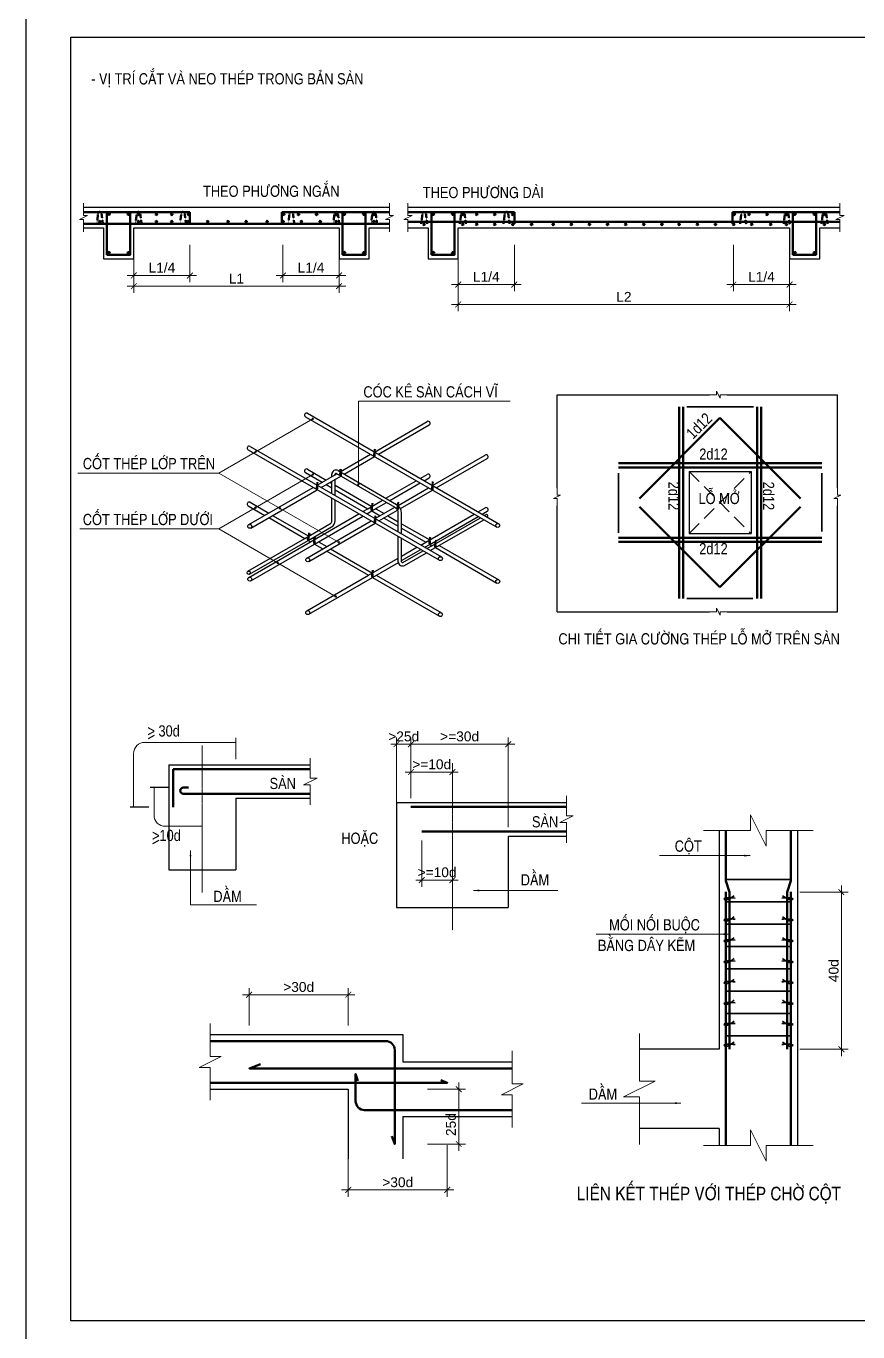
# Model space of a CAD drawing. Header units: millimetres. Extents: x 0 to 84000, y -29700 to 363007.
# Drawn here: x 0 to 18603, y 297250 to 326450 of the extents above; entities that cross this region are included whole.
import ezdxf
from ezdxf.enums import TextEntityAlignment as Align

# ---------------------------------------------------------------- set-up
doc = ezdxf.new("R2010")
doc.units = ezdxf.units.MM
for name, pattern in [('AUSGEZOGEN', [0]), ('CENTER', [50.8, 31.75, -6.35, 6.35, -6.35]), ('CENTERX2', [4, 2.5, -0.5, 0.5, -0.5]), ('DASHED', [19.05, 12.7, -6.35]), ('HIDDEN', [0.375, 0.25, -0.125])]:
    doc.linetypes.add(name, pattern=pattern)
for name, color, linetype, lineweight in [('S-Blur line', 252, 'Continuous', 9), ('S-Border', 7, 'Continuous', 25), ('S-Dashed', 2, 'DASHED', 9), ('S-Dims', 9, 'Continuous', 13), ('S-Grid line', 8, 'CENTER', 9), ('S-Note', 9, 'Continuous', 13), ('S-Rebar', 1, 'Continuous', 35), ('S-Steel', 6, 'Continuous', 50), ('S-Text', 3, 'Continuous', 25)]:
    doc.layers.add(name, color=color, linetype=linetype, lineweight=lineweight)
doc.styles.add('250', font='VHELVCN.TTF', dxfattribs={"height": 250})
doc.styles.add('R-Arial', font='arial.ttf')
doc.styles.add('VNI-HELVE-CONDENSEN', font='VHELVCN.TTF')
doc.dimstyles.new('SC-DIM', dxfattribs={"dimscale": 0, "dimtxt": 2.2, "dimasz": 1.3, "dimexe": 1.5, "dimexo": 2, "dimgap": 0.6, "dimtad": 1, "dimdec": 0, "dimzin": 0, "dimdsep": 46, "dimtxsty": 'R-Arial', "dimblk": 'ARCHTICK', "dimcen": 0.5, "dimdle": 1.5, "dimclrd": 256, "dimclre": 256, "dimclrt": 3, "dimadec": 0, "dimazin": 0, "dimtfac": 1, "dimtdec": 0, "dimtix": 1, "dimtmove": 0, "dimatfit": 3, "dimfxl": 1, "dimtolj": 1, "dimtzin": 0, "dimlwd": -1, "dimlwe": -1, "dimarcsym": 0})

# ---------------------------------------------------------------- blocks, each defined once
blk = doc.blocks.new('_ArchTick')
at = {"color": 0, "linetype": 'ByBlock', "const_width": 0.15}
blk.add_lwpolyline([(-0.5, -0.5), (0.5, 0.5)], dxfattribs=at)
blk = doc.blocks.new('*D555')
at = {"layer": 'Defpoints', "color": 0, "ltscale": 300, "transparency": 16777216}
for p in [(8607, 310392), (8607, 308988), (8284, 308853)]:
    blk.add_point(p, dxfattribs=at)
at = {"layer": 'S-Dims', "ltscale": 300, "transparency": 16777216}
for p, q in [((8284, 309053), (8284, 310542)), ((8607, 309188), (8607, 310542)), ((8284, 310392), (8154, 310392)), ((8284, 310392), (8607, 310392)), ((8607, 310392), (8737, 310392))]:
    blk.add_line(p, q, dxfattribs=at)
at = {"layer": 'S-Dims', "ltscale": 300, "transparency": 16777216, "xscale": 130.0000008572267, "yscale": 130.0000008572267, "zscale": 130.0000008572267}
blk.add_blockref('_ArchTick', (8284, 310392), dxfattribs=at)
at = {"layer": 'S-Dims', "ltscale": 300, "transparency": 16777216, "xscale": 130.0000008572267, "yscale": 130.0000008572267, "zscale": 130.0000008572267, "rotation": 180}
blk.add_blockref('_ArchTick', (8607, 310392), dxfattribs=at)
at = {"layer": 'S-Dims', "color": 3, "ltscale": 300, "transparency": 16777216, "insert": (8446, 310565), "char_height": 220, "attachment_point": 5, "style": 'R-Arial'}
blk.add_mtext('\\A1;>25d', dxfattribs=at)
blk = doc.blocks.new('*D556')
at = {"layer": 'Defpoints', "color": 0, "ltscale": 300, "transparency": 16777216}
for p in [(10784, 310392), (8607, 308988), (10784, 308338)]:
    blk.add_point(p, dxfattribs=at)
at = {"layer": 'S-Dims', "ltscale": 300, "transparency": 16777216}
for p, q in [((8607, 309188), (8607, 310542)), ((10784, 308538), (10784, 310542)), ((8457, 310392), (10934, 310392))]:
    blk.add_line(p, q, dxfattribs=at)
at = {"layer": 'S-Dims', "ltscale": 300, "transparency": 16777216, "xscale": 130.0000008572267, "yscale": 130.0000008572267, "zscale": 130.0000008572267, "rotation": 180}
blk.add_blockref('_ArchTick', (8607, 310392), dxfattribs=at)
at = {"layer": 'S-Dims', "ltscale": 300, "transparency": 16777216, "xscale": 130.0000008572267, "yscale": 130.0000008572267, "zscale": 130.0000008572267}
blk.add_blockref('_ArchTick', (10784, 310392), dxfattribs=at)
at = {"layer": 'S-Dims', "color": 3, "ltscale": 300, "transparency": 16777216, "insert": (9696, 310565), "char_height": 220, "attachment_point": 5, "style": 'R-Arial'}
blk.add_mtext('\\A1;>=30d', dxfattribs=at)
blk = doc.blocks.new('*D557')
at = {"layer": 'Defpoints', "color": 0, "ltscale": 300, "transparency": 16777216}
for p in [(8607, 309769), (8607, 308988), (9534, 308669)]:
    blk.add_point(p, dxfattribs=at)
at = {"layer": 'S-Dims', "ltscale": 300, "transparency": 16777216}
for p, q in [((8607, 309188), (8607, 309919)), ((9534, 308869), (9534, 309919)), ((8607, 309769), (8477, 309769)), ((9534, 309769), (8607, 309769)), ((9534, 309769), (9664, 309769))]:
    blk.add_line(p, q, dxfattribs=at)
at = {"layer": 'S-Dims', "ltscale": 300, "transparency": 16777216, "xscale": 130.0000008572267, "yscale": 130.0000008572267, "zscale": 130.0000008572267}
blk.add_blockref('_ArchTick', (8607, 309769), dxfattribs=at)
at = {"layer": 'S-Dims', "ltscale": 300, "transparency": 16777216, "xscale": 130.0000008572267, "yscale": 130.0000008572267, "zscale": 130.0000008572267, "rotation": 180}
blk.add_blockref('_ArchTick', (9534, 309769), dxfattribs=at)
at = {"layer": 'S-Dims', "color": 3, "ltscale": 300, "transparency": 16777216, "insert": (9071, 309941), "char_height": 220, "attachment_point": 5, "style": 'R-Arial'}
blk.add_mtext('\\A1;>=10d', dxfattribs=at)
blk = doc.blocks.new('*D558')
at = {"layer": 'Defpoints', "color": 0, "ltscale": 300, "transparency": 16777216}
for p in [(8849, 308438), (9534, 308438), (9534, 307354)]:
    blk.add_point(p, dxfattribs=at)
at = {"layer": 'S-Dims', "ltscale": 300, "transparency": 16777216}
for p, q in [((8849, 308238), (8849, 307204)), ((9534, 308238), (9534, 307204)), ((8849, 307354), (8719, 307354)), ((8849, 307354), (9534, 307354)), ((9534, 307354), (9664, 307354))]:
    blk.add_line(p, q, dxfattribs=at)
at = {"layer": 'S-Dims', "ltscale": 300, "transparency": 16777216, "xscale": 130.0000008572267, "yscale": 130.0000008572267, "zscale": 130.0000008572267}
blk.add_blockref('_ArchTick', (8849, 307354), dxfattribs=at)
at = {"layer": 'S-Dims', "ltscale": 300, "transparency": 16777216, "xscale": 130.0000008572267, "yscale": 130.0000008572267, "zscale": 130.0000008572267, "rotation": 180}
blk.add_blockref('_ArchTick', (9534, 307354), dxfattribs=at)
at = {"layer": 'S-Dims', "color": 3, "ltscale": 300, "transparency": 16777216, "insert": (9192, 307527), "char_height": 220, "attachment_point": 5, "style": 'R-Arial'}
blk.add_mtext('\\A1;>=10d', dxfattribs=at)
blk = doc.blocks.new('*D559')
at = {"layer": 'Defpoints', "color": 0, "transparency": 16777216}
for p in [(9665, 321758), (17075, 321758), (17075, 320226)]:
    blk.add_point(p, dxfattribs=at)
at = {"layer": 'S-Dims', "transparency": 16777216}
for p, q in [((9665, 321558), (9665, 320076)), ((17075, 321558), (17075, 320076)), ((9515, 320226), (17225, 320226))]:
    blk.add_line(p, q, dxfattribs=at)
at = {"layer": 'S-Dims', "transparency": 16777216, "xscale": 130.0000008572267, "yscale": 130.0000008572267, "zscale": 130.0000008572267, "rotation": 180}
blk.add_blockref('_ArchTick', (9665, 320226), dxfattribs=at)
at = {"layer": 'S-Dims', "transparency": 16777216, "xscale": 130.0000008572267, "yscale": 130.0000008572267, "zscale": 130.0000008572267}
blk.add_blockref('_ArchTick', (17075, 320226), dxfattribs=at)
at = {"layer": 'S-Dims', "color": 3, "transparency": 16777216, "insert": (13370, 320396), "char_height": 220, "attachment_point": 5, "style": 'R-Arial'}
blk.add_mtext('\\A1;L2', dxfattribs=at)
blk = doc.blocks.new('*D560')
at = {"layer": 'Defpoints', "color": 0, "transparency": 16777216}
for p in [(2409, 321758), (6999, 321758), (6999, 320634)]:
    blk.add_point(p, dxfattribs=at)
at = {"layer": 'S-Dims', "transparency": 16777216}
for p, q in [((2409, 321558), (2409, 320484)), ((6999, 321558), (6999, 320484)), ((2259, 320634), (7149, 320634))]:
    blk.add_line(p, q, dxfattribs=at)
at = {"layer": 'S-Dims', "transparency": 16777216, "xscale": 130.0000008572267, "yscale": 130.0000008572267, "zscale": 130.0000008572267, "rotation": 180}
blk.add_blockref('_ArchTick', (2409, 320634), dxfattribs=at)
at = {"layer": 'S-Dims', "transparency": 16777216, "xscale": 130.0000008572267, "yscale": 130.0000008572267, "zscale": 130.0000008572267}
blk.add_blockref('_ArchTick', (6999, 320634), dxfattribs=at)
at = {"layer": 'S-Dims', "color": 3, "transparency": 16777216, "insert": (4704, 320804), "char_height": 220, "attachment_point": 5, "style": 'R-Arial'}
blk.add_mtext('\\A1;L1', dxfattribs=at)
blk = doc.blocks.new('*D561')
at = {"layer": 'Defpoints', "color": 0, "transparency": 16777216}
for p in [(2409, 321758), (3664, 321758), (3664, 320874)]:
    blk.add_point(p, dxfattribs=at)
at = {"layer": 'S-Dims', "transparency": 16777216}
for p, q in [((2409, 321558), (2409, 320724)), ((3664, 321558), (3664, 320724)), ((2259, 320874), (3814, 320874))]:
    blk.add_line(p, q, dxfattribs=at)
at = {"layer": 'S-Dims', "transparency": 16777216, "xscale": 130.0000008572267, "yscale": 130.0000008572267, "zscale": 130.0000008572267, "rotation": 180}
blk.add_blockref('_ArchTick', (2409, 320874), dxfattribs=at)
at = {"layer": 'S-Dims', "transparency": 16777216, "xscale": 130.0000008572267, "yscale": 130.0000008572267, "zscale": 130.0000008572267}
blk.add_blockref('_ArchTick', (3664, 320874), dxfattribs=at)
at = {"layer": 'S-Dims', "color": 3, "transparency": 16777216, "insert": (3037, 321047), "char_height": 220, "attachment_point": 5, "style": 'R-Arial'}
blk.add_mtext('\\A1;L1/4', dxfattribs=at)
blk = doc.blocks.new('*D562')
at = {"layer": 'Defpoints', "color": 0, "transparency": 16777216}
for p in [(5745, 321758), (6999, 321758), (6999, 320874)]:
    blk.add_point(p, dxfattribs=at)
at = {"layer": 'S-Dims', "transparency": 16777216}
for p, q in [((5745, 321558), (5745, 320724)), ((6999, 321558), (6999, 320724)), ((5595, 320874), (7149, 320874))]:
    blk.add_line(p, q, dxfattribs=at)
at = {"layer": 'S-Dims', "transparency": 16777216, "xscale": 130.0000008572267, "yscale": 130.0000008572267, "zscale": 130.0000008572267, "rotation": 180}
blk.add_blockref('_ArchTick', (5745, 320874), dxfattribs=at)
at = {"layer": 'S-Dims', "transparency": 16777216, "xscale": 130.0000008572267, "yscale": 130.0000008572267, "zscale": 130.0000008572267}
blk.add_blockref('_ArchTick', (6999, 320874), dxfattribs=at)
at = {"layer": 'S-Dims', "color": 3, "transparency": 16777216, "insert": (6372, 321047), "char_height": 220, "attachment_point": 5, "style": 'R-Arial'}
blk.add_mtext('\\A1;L1/4', dxfattribs=at)
blk = doc.blocks.new('*D563')
at = {"layer": 'Defpoints', "color": 0, "transparency": 16777216}
for p in [(9665, 321758), (10920, 321758), (10920, 320670)]:
    blk.add_point(p, dxfattribs=at)
at = {"layer": 'S-Dims', "transparency": 16777216}
for p, q in [((9665, 321558), (9665, 320520)), ((10920, 321558), (10920, 320520)), ((9515, 320670), (11070, 320670))]:
    blk.add_line(p, q, dxfattribs=at)
at = {"layer": 'S-Dims', "transparency": 16777216, "xscale": 130.0000008572267, "yscale": 130.0000008572267, "zscale": 130.0000008572267, "rotation": 180}
blk.add_blockref('_ArchTick', (9665, 320670), dxfattribs=at)
at = {"layer": 'S-Dims', "transparency": 16777216, "xscale": 130.0000008572267, "yscale": 130.0000008572267, "zscale": 130.0000008572267}
blk.add_blockref('_ArchTick', (10920, 320670), dxfattribs=at)
at = {"layer": 'S-Dims', "color": 3, "transparency": 16777216, "insert": (10292, 320843), "char_height": 220, "attachment_point": 5, "style": 'R-Arial'}
blk.add_mtext('\\A1;L1/4', dxfattribs=at)
blk = doc.blocks.new('*D564')
at = {"layer": 'Defpoints', "color": 0, "transparency": 16777216}
for p in [(15820, 321758), (17075, 321758), (17075, 320670)]:
    blk.add_point(p, dxfattribs=at)
at = {"layer": 'S-Dims', "transparency": 16777216}
for p, q in [((15820, 321558), (15820, 320520)), ((17075, 321558), (17075, 320520)), ((15670, 320670), (17225, 320670))]:
    blk.add_line(p, q, dxfattribs=at)
at = {"layer": 'S-Dims', "transparency": 16777216, "xscale": 130.0000008572267, "yscale": 130.0000008572267, "zscale": 130.0000008572267, "rotation": 180}
blk.add_blockref('_ArchTick', (15820, 320670), dxfattribs=at)
at = {"layer": 'S-Dims', "transparency": 16777216, "xscale": 130.0000008572267, "yscale": 130.0000008572267, "zscale": 130.0000008572267}
blk.add_blockref('_ArchTick', (17075, 320670), dxfattribs=at)
at = {"layer": 'S-Dims', "color": 3, "transparency": 16777216, "insert": (16447, 320843), "char_height": 220, "attachment_point": 5, "style": 'R-Arial'}
blk.add_mtext('\\A1;L1/4', dxfattribs=at)
blk = doc.blocks.new('*D565')
at = {"layer": 'Defpoints', "color": 0, "transparency": 16777216}
for p in [(4987, 304790), (4987, 303899), (7205, 303899)]:
    blk.add_point(p, dxfattribs=at)
at = {"layer": 'S-Dims', "transparency": 16777216}
for p, q in [((4987, 304099), (4987, 304940)), ((7205, 304099), (7205, 304940)), ((7355, 304790), (4837, 304790))]:
    blk.add_line(p, q, dxfattribs=at)
at = {"layer": 'S-Dims', "transparency": 16777216, "xscale": 130.0000008572267, "yscale": 130.0000008572267, "zscale": 130.0000008572267, "rotation": 180}
blk.add_blockref('_ArchTick', (4987, 304790), dxfattribs=at)
at = {"layer": 'S-Dims', "transparency": 16777216, "xscale": 130.0000008572267, "yscale": 130.0000008572267, "zscale": 130.0000008572267}
blk.add_blockref('_ArchTick', (7205, 304790), dxfattribs=at)
at = {"layer": 'S-Dims', "color": 3, "transparency": 16777216, "insert": (6096, 304962), "char_height": 220, "attachment_point": 5, "style": 'R-Arial'}
blk.add_mtext('\\A1;>30d', dxfattribs=at)
blk = doc.blocks.new('*D566')
at = {"layer": 'Defpoints', "color": 0, "transparency": 16777216}
for p in [(7205, 301622), (9419, 301622), (9419, 300423)]:
    blk.add_point(p, dxfattribs=at)
at = {"layer": 'S-Dims', "transparency": 16777216}
for p, q in [((7205, 301422), (7205, 300273)), ((9419, 301422), (9419, 300273)), ((7055, 300423), (9569, 300423))]:
    blk.add_line(p, q, dxfattribs=at)
at = {"layer": 'S-Dims', "transparency": 16777216, "xscale": 130.0000008572267, "yscale": 130.0000008572267, "zscale": 130.0000008572267, "rotation": 180}
blk.add_blockref('_ArchTick', (7205, 300423), dxfattribs=at)
at = {"layer": 'S-Dims', "transparency": 16777216, "xscale": 130.0000008572267, "yscale": 130.0000008572267, "zscale": 130.0000008572267}
blk.add_blockref('_ArchTick', (9419, 300423), dxfattribs=at)
at = {"layer": 'S-Dims', "color": 3, "transparency": 16777216, "insert": (8312, 300595), "char_height": 220, "attachment_point": 5, "style": 'R-Arial'}
blk.add_mtext('\\A1;>30d', dxfattribs=at)
blk = doc.blocks.new('*D567')
at = {"layer": 'Defpoints', "color": 0, "transparency": 16777216}
for p in [(8781, 302676), (8781, 301449), (9676, 301449)]:
    blk.add_point(p, dxfattribs=at)
at = {"layer": 'S-Dims', "transparency": 16777216}
for p, q in [((9676, 302826), (9676, 301299)), ((8981, 302676), (9826, 302676)), ((8981, 301449), (9826, 301449))]:
    blk.add_line(p, q, dxfattribs=at)
at = {"layer": 'S-Dims', "transparency": 16777216, "xscale": 130.0000008572267, "yscale": 130.0000008572267, "zscale": 130.0000008572267}
for p, rotation in [((9676, 302676), 90), ((9676, 301449), 270)]:
    blk.add_blockref('_ArchTick', p, dxfattribs=dict(at, rotation=rotation))
at = {"layer": 'S-Dims', "color": 3, "transparency": 16777216, "insert": (9503, 301886), "char_height": 220, "attachment_point": 5, "rotation": 90, "style": 'R-Arial'}
blk.add_mtext('\\A1;25d', dxfattribs=at)
blk = doc.blocks.new('*D572')
at = {"layer": 'Defpoints', "color": 0, "ltscale": 300, "transparency": 16777216}
for p in [(17103, 307084), (17103, 303569), (18234, 303569)]:
    blk.add_point(p, dxfattribs=at)
at = {"layer": 'S-Dims', "ltscale": 300, "transparency": 16777216}
for p, q in [((18234, 307234), (18234, 303419)), ((17303, 307084), (18384, 307084)), ((17303, 303569), (18384, 303569))]:
    blk.add_line(p, q, dxfattribs=at)
at = {"layer": 'S-Dims', "ltscale": 300, "transparency": 16777216, "xscale": 130.0000008572267, "yscale": 130.0000008572267, "zscale": 130.0000008572267}
for p, rotation in [((18234, 307084), 90), ((18234, 303569), 270)]:
    blk.add_blockref('_ArchTick', p, dxfattribs=dict(at, rotation=rotation))
at = {"layer": 'S-Dims', "color": 3, "ltscale": 300, "transparency": 16777216, "insert": (18062, 305327), "char_height": 220, "attachment_point": 5, "rotation": 90, "style": 'R-Arial'}
blk.add_mtext('\\A1;40d', dxfattribs=at)

msp = doc.modelspace()

# ---------------------------------------------------------------- linework, layer by layer
at = {"layer": 'Defpoints'}
msp.add_lwpolyline([(42000, 326700), (42000, 297000), (0, 297000), (0, 326700)], close=True, dxfattribs=at)
at = {"layer": 'S-Blur line', "ltscale": 100}
for points in [[(1284.5, 321847.9), (1284.5, 322123.3), (1192.7, 322123.3), (1376.3, 322215.1), (1284.5, 322215.1), (1284.5, 322490.5)], [(8128.2, 321847.9), (8128.2, 322123.3), (8036.4, 322123.3), (8220, 322215.1), (8128.2, 322215.1), (8128.2, 322490.5)], [(8539.8, 321847.9), (8539.8, 322123.3), (8448, 322123.3), (8631.6, 322215.1), (8539.8, 322215.1), (8539.8, 322490.5)], [(18203.3, 321847.9), (18203.3, 322123.3), (18111.5, 322123.3), (18295.1, 322215.1), (18203.3, 322215.1), (18203.3, 322490.5)], [(15205.4, 318208.2), (15443.2, 318208.2), (15443.2, 318287.5), (15522.5, 318128.9), (15522.5, 318208.2), (15760.3, 318208.2)], [(11874, 316201.3), (11874, 315963.4), (11953.2, 315963.4), (11794.7, 315884.1), (11874, 315884.1), (11874, 315646.3)], [(18144.4, 315646.3), (18144.4, 315884.1), (18065.1, 315884.1), (18223.7, 315963.4), (18144.4, 315963.4), (18144.4, 316201.3)], [(15205.4, 313353.4), (15443.2, 313353.4), (15443.2, 313432.7), (15522.5, 313274.1), (15522.5, 313353.4), (15760.3, 313353.4)], [(6356.5, 309033.2), (6356.5, 309483.2), (6206.5, 309483.2), (6506.5, 309633.2), (6356.5, 309633.2), (6356.5, 310083.2)], [(12087.3, 308188.3), (12087.3, 308638.3), (11937.3, 308638.3), (12237.3, 308788.3), (12087.3, 308788.3), (12087.3, 309238.3)], [(15153.3, 308459.2), (16203.3, 308459.2), (16203.3, 308809.2), (16553.3, 308109.2), (16553.3, 308459.2), (17603.3, 308459.2)], [(4117.2, 302431.6), (4117.2, 303165.4), (3872.6, 303165.4), (4361.8, 303410), (4117.2, 303410), (4117.2, 304143.8)], [(13716.3, 301442.3), (13716.3, 302505.8), (13361.9, 302505.8), (14070.8, 302860.3), (13716.3, 302860.3), (13716.3, 303923.8)], [(10873.4, 301820.1), (10873.6, 302553.9), (10629, 302554), (11118.3, 302798.4), (10873.7, 302798.5), (10874, 303532.3)], [(15153.3, 301420.7), (16203.3, 301420.7), (16203.3, 301770.7), (16553.3, 301070.7), (16553.3, 301420.7), (17603.3, 301420.7)]]:
    msp.add_lwpolyline(points, dxfattribs=at)
at = {"layer": 'S-Border'}
for p, q in [((1284.5, 322398.7), (8124.5, 322398.7)), ((8539.8, 322398.7), (18199.6, 322398.7)), ((1284.5, 321939.7), (1734.5, 321939.7)), ((1734.5, 321939.7), (1734.5, 321244.3)), ((2409.5, 321939.7), (6999.5, 321939.7)), ((2409.5, 321244.3), (2409.5, 321939.7)), ((6999.5, 321939.7), (6999.5, 321244.3)), ((7674.5, 321939.7), (8128.2, 321939.7)), ((7674.5, 321244.3), (7674.5, 321939.7)), ((8539.8, 321939.7), (8989.8, 321939.7)), ((8989.8, 321939.7), (8989.8, 321244.3)), ((9664.8, 321939.7), (17074.6, 321939.7)), ((9664.8, 321244.3), (9664.8, 321939.7)), ((17074.6, 321939.7), (17074.6, 321244.3)), ((17749.6, 321244.3), (17749.6, 321939.7)), ((17749.6, 321939.7), (18203.3, 321939.7)), ((1734.5, 321244.3), (2409.5, 321244.3)), ((6999.5, 321244.3), (7674.5, 321244.3)), ((8989.8, 321244.3), (9664.8, 321244.3)), ((17074.6, 321244.3), (17749.6, 321244.3)), ((11874, 316122), (11874, 318208.2)), ((11874, 318208.2), (15284.6, 318208.2)), ((15681.1, 318208.2), (18144.4, 318208.2)), ((18144.4, 316122), (18144.4, 318208.2)), ((11874, 313353.4), (11874, 315725.6)), ((18144.4, 313353.4), (18144.4, 315725.6)), ((11874, 313353.4), (15284.6, 313353.4)), ((15681.1, 313353.4), (18144.4, 313353.4)), ((3189.4, 309933.2), (6356.5, 309933.2)), ((3189.4, 309933.2), (3189.4, 307583.2)), ((3200.4, 309423.2), (2771.3, 309423.2)), ((4689.4, 309183.2), (6356.5, 309183.2)), ((4689.4, 309183.2), (4689.4, 307583.2)), ((8284.3, 309088.3), (12087.3, 309088.3)), ((8284.3, 309088.3), (8284.3, 306738.3)), ((10784.3, 308338.3), (10784.3, 306738.3)), ((10784.3, 308338.3), (12087.3, 308338.3)), ((3189.4, 307583.2), (4689.4, 307583.2)), ((8284.3, 306738.3), (10784.3, 306738.3)), ((4117.2, 303899.2), (8427.5, 303899.2)), ((8427.5, 303899.2), (8427.5, 303287.7)), ((8427.5, 303287.7), (10873.9, 303287.7)), ((4117.2, 302676.2), (7204.5, 302676.2)), ((7204.5, 302676.2), (7204.5, 301121.9)), ((8427.5, 302064.7), (10873.5, 302064.7)), ((8427.5, 302064.7), (8427.5, 301121.4))]:
    msp.add_line(p, q, dxfattribs=at)
at = {"layer": 'S-Border', "linetype": 'Continuous', "lineweight": 0}
for p, q in [((7431.9, 318060.2), (7431.9, 316202.9)), ((10825, 318060.2), (7431.9, 318060.2)), ((4307.8, 316455.9), (6411.5, 317670.5)), ((1158.3, 316455.9), (4307.8, 316455.9)), ((4307.8, 316455.9), (7004.3, 314899)), ((4307.8, 315205.9), (6411.5, 316420.5)), ((1204.5, 315206.7), (4307.8, 315205.9)), ((4307.8, 315205.9), (6937.6, 313687.5))]:
    msp.add_line(p, q, dxfattribs=at)
at = {"layer": 'S-Border', "linetype": 'AUSGEZOGEN'}
for p, q in [((6246.3, 317715.3), (10526.5, 315244.1)), ((6290.1, 317791.1), (10570.3, 315319.9)), ((7790.4, 316924.9), (8971, 317606.5)), ((7877.9, 316874.4), (9014.8, 317530.7)), ((4964, 316974.9), (9244.1, 314503.7)), ((5007.7, 317050.7), (9287.9, 314579.5)), ((7024.6, 316482.8), (7702.9, 316874.4)), ((7112.1, 316432.3), (7790.4, 316823.8)), ((9087.3, 316176.1), (10267.9, 316857.8)), ((6290.1, 316541.1), (6707.8, 316299.9)), ((9174.8, 316125.6), (10311.7, 316782)), ((6246.3, 316465.3), (6620.3, 316249.4)), ((6508, 316184.5), (6949.6, 316439.5)), ((6595.5, 316134), (7037.1, 316389)), ((6795.3, 316249.4), (6837.1, 316225.2)), ((6837.1, 316374.5), (6837.1, 316428.6)), ((6837.1, 315994.5), (6837.1, 316273.5)), ((6912.1, 316417.8), (6912.1, 316428.6)), ((6912.1, 315951.2), (6912.1, 316316.8)), ((6940.3, 316444.9), (8246.5, 315690.7)), ((6977.8, 316509.8), (8284, 315755.7)), ((8047.7, 315892.1), (8725.9, 316283.7)), ((8813.4, 316334.2), (8971, 316425.2)), ((8900.9, 316283.7), (9014.8, 316349.5)), ((4980.2, 315302.4), (6420.5, 316134)), ((5024, 315226.7), (6508, 316083.5)), ((6707.8, 316198.8), (6837.1, 316124.2)), ((6912.1, 316181.9), (7730.9, 315709.2)), ((6912.1, 316080.9), (7643.4, 315658.7)), ((8135.2, 315841.6), (8813.4, 316233.2)), ((8317.8, 315731.9), (8999.8, 316125.6)), ((8373.2, 315662.8), (9087.3, 316075.1)), ((4964, 315724.9), (5338, 315509)), ((5007.7, 315800.7), (5425.5, 315559.5)), ((6837.1, 315387.9), (6837.1, 315893.4)), ((6912.1, 315387.9), (6912.1, 315850.1)), ((7531, 315593.9), (7643.4, 315658.7)), ((7643.4, 315658.7), (7972.7, 315848.8)), ((7730.9, 315608.2), (8060.2, 315798.3)), ((7804.9, 315435.7), (8246.5, 315690.7)), ((7818.4, 315658.7), (8004.7, 315551.1)), ((10110.3, 315585.5), (10267.9, 315676.5)), ((5425.5, 315458.5), (6233, 314992.2)), ((5513, 315509), (6320.5, 315042.7)), ((6277.1, 314553.7), (7717.4, 315385.2)), ((6361, 314918.3), (7443.5, 315543.3)), ((6448.5, 314867.8), (7531, 315492.8)), ((7618.5, 315543.3), (7730.9, 315608.2)), ((7730.9, 315608.2), (7917.2, 315500.6)), ((7892.4, 315385.2), (8308.1, 315625.3)), ((8004.7, 315450.1), (8324.6, 315265.4)), ((8092.2, 315500.6), (8324.6, 315366.4)), ((8324.6, 315135.7), (8324.6, 315555.4)), ((8399.6, 315092.4), (8399.6, 315555.4)), ((8940.2, 314910), (10022.8, 315535)), ((9027.7, 314859.4), (10110.3, 315484.4)), ((9077.9, 314830.5), (10160.4, 315455.5)), ((9152.9, 314787.2), (10235.4, 315412.2)), ((10197.8, 315535), (10311.7, 315600.7)), ((10247.9, 315506), (10274.6, 315521.4)), ((6233, 314992.2), (6796.5, 315317.6)), ((6308, 314948.9), (6834, 315252.6)), ((6320.9, 314477.9), (7804.9, 315334.7)), ((8399.6, 315323.1), (9027.7, 314960.5)), ((8399.6, 315222.1), (8940.2, 314910)), ((4962.1, 314258.5), (6233, 314992.2)), ((4980.2, 314121.2), (6361, 314918.3)), ((4999.6, 314193.5), (6308, 314948.9)), ((5024, 314045.4), (6448.5, 314867.8)), ((6308, 314948.9), (6361, 314918.3)), ((6395.5, 314999.4), (6448.5, 314968.9)), ((6448.5, 314867.8), (6634.8, 314760.2)), ((6536, 314918.3), (6722.3, 314810.7)), ((8324.6, 314471.4), (8324.6, 315034.6)), ((8399.6, 314471.4), (8399.6, 314991.3)), ((8399.6, 314597.9), (8740.4, 314794.6)), ((8827.9, 314845.1), (8940.2, 314910)), ((8915.4, 314794.6), (9027.7, 314859.4)), ((8965.5, 314765.6), (9077.9, 314830.5)), ((9027.7, 314859.4), (9077.9, 314830.5)), ((9040.5, 314722.3), (9152.9, 314787.2)), ((9115.2, 314910), (9165.4, 314881)), ((9152.9, 314787.2), (10526.5, 313994.1)), ((9240.4, 314837.7), (10570.3, 314069.9)), ((6722.3, 314709.7), (7657.9, 314169.6)), ((6809.8, 314760.2), (7745.4, 314220.1)), ((7657.9, 314169.6), (8324.6, 314554.5)), ((8399.6, 314496.8), (8827.9, 314744.1)), ((8427.8, 314455.2), (8878, 314715.1)), ((8465.3, 314390.2), (8953, 314671.8)), ((7745.4, 314119.1), (8326.2, 314454.4)), ((6277.1, 313372.4), (7657.9, 314169.6)), ((6320.9, 313296.6), (7745.4, 314119.1)), ((7745.4, 314119.1), (9244.1, 313253.7)), ((7832.9, 314169.6), (9287.9, 313329.5))]:
    msp.add_line(p, q, dxfattribs=at)
at = {"layer": 'S-Border', "color": 7, "linetype": 'Continuous'}
for p, q in [((14828, 316489.4), (14828, 315100.5)), ((14828, 316489.4), (16216.9, 316489.4)), ((16216.9, 316489.4), (16216.9, 315100.5)), ((14828, 315100.5), (16216.9, 315100.5))]:
    msp.add_line(p, q, dxfattribs=at)
at = {"layer": 'S-Border', "ltscale": 25}
for p, q in [((15503.3, 308459.2), (15503.3, 303569.3)), ((17253.3, 308459.2), (17253.3, 301420.7)), ((15503.3, 303569.3), (13716.3, 303569.3)), ((15503.3, 301796.8), (13716.3, 301796.8)), ((15503.3, 301796.8), (15503.3, 301420.7))]:
    msp.add_line(p, q, dxfattribs=at)
at = {"layer": 'S-Border', "ltscale": 300}
msp.add_lwpolyline([(1000, 326200), (36800, 326200), (36800, 297500), (1000, 297500)], close=True, dxfattribs=at)
at = {"layer": 'S-Border'}
msp.add_lwpolyline([(2744, 308983.6), (2327.6, 308983.6)], dxfattribs=at)
at = {"layer": 'S-Border', "linetype": 'Continuous', "lineweight": 0, "ltscale": 100}
for centre in [(6411.5, 317670.5), (5131.6, 316931.5), (6411.5, 316420.5), (7431.9, 316202.9), (5131.6, 315681.5), (5678.9, 315663.9), (6990.8, 314906.8), (5627.2, 314443.8), (6924, 313695.4)]:
    msp.add_circle(centre, 15.6, dxfattribs=at)
at = {"layer": 'S-Border', "linetype": 'AUSGEZOGEN'}
for centre, radius in [((5002.1, 315264.5), 43.8), ((10548.4, 315282), 43.8), ((6299, 314515.8), 43.8), ((9266, 314541.6), 43.8), ((4980.2, 314225.6), 37.5), ((5002.1, 314083.3), 43.8), ((10548.4, 314032), 43.8), ((6299, 313334.5), 43.8), ((9266, 313291.6), 43.8)]:
    msp.add_circle(centre, radius, dxfattribs=at)
for centre, radius, start, end in [((6268.2, 317753.2), 43.8, 60, 240), ((8992.9, 317568.6), 43.8, 300, 120), ((4985.8, 317012.8), 43.8, 60, 240), ((10289.8, 316819.9), 43.8, 300, 120), ((6268.2, 316503.2), 43.8, 60, 240), ((6930.9, 316428.6), 93.8, 60, 180), ((6930.9, 316428.6), 18.8, 60, 180), ((8992.9, 316387.4), 43.8, 300, 120), ((4985.8, 315762.8), 43.8, 60, 240), ((8168.4, 315555.4), 156.2, 0, 60), ((8168.4, 315555.4), 231.2, 0, 60), ((10289.8, 315638.6), 43.8, 300, 120), ((6755.9, 315387.9), 81.3, 300, 0), ((6755.9, 315387.9), 156.2, 300, 0), ((10292.7, 315488.6), 37.5, 318.75881, 121.16886), ((8418.4, 314471.4), 93.8, 180, 300), ((8418.4, 314471.4), 18.8, 180, 300)]:
    msp.add_arc(centre, radius, start, end, dxfattribs=at)
at = {"layer": 'S-Dashed', "ltscale": 25}
for p, q in [((14828, 315100.5), (16216.9, 316489.4)), ((14828, 316489.4), (16216.9, 315100.5))]:
    msp.add_line(p, q, dxfattribs=at)
at = {"layer": 'S-Dims', "color": 7, "ltscale": 25, "transparency": 16777216}
for p, q in [((9534.3, 309243.3), (9534.3, 309971.4)), ((9534.3, 308239.9), (9534.3, 307239))]:
    msp.add_line(p, q, dxfattribs=at)
at = {"layer": 'S-Grid line', "linetype": 'CENTERX2'}
for p, q in [((3939.4, 307078.1), (3939.4, 310364)), ((9534.3, 306233.2), (9534.3, 309675.4))]:
    msp.add_line(p, q, dxfattribs=at)
at = {"layer": 'S-Note'}
msp.add_line((3939.4, 308930.3), (3939.4, 308454.1), dxfattribs=at)
for points in [[(4539.4, 310433.2), (4689.4, 310433.2), (2654.5, 310433.2, 0.4142136), (2404.5, 310183.2), (2404.5, 308983.6)], [(3789.4, 308555.9), (3939.4, 308555.9), (3110.9, 308555.9, -0.4142136), (2860.9, 308805.9), (2860.9, 309423.2), (2860.9, 309273.2)]]:
    msp.add_lwpolyline(points, format="xyb", dxfattribs=at)
msp.add_lwpolyline([(4689.4, 310058.9), (4689.4, 310535)], dxfattribs=at)
at = {"layer": 'S-Rebar'}
for p, q in [((16266.6, 317938.4), (14780.6, 317938.4)), ((13247.7, 316449.5), (13247.7, 315115.3)), ((17797.3, 316449.5), (17797.3, 315146.7)), ((16251.9, 313651.4), (14780.6, 313651.4))]:
    msp.add_line(p, q, dxfattribs=at)
at = {"layer": 'S-Rebar', "ltscale": 25}
for p, q in [((17103.3, 307369.3), (15653.3, 307369.3)), ((17103.3, 306869.3), (15653.3, 306869.3)), ((17103.3, 306369.3), (15653.3, 306369.3)), ((17103.3, 305869.3), (15653.3, 305869.3)), ((17103.3, 305369.3), (15653.3, 305369.3)), ((17103.3, 304869.3), (15653.3, 304869.3)), ((17103.3, 304369.3), (15653.3, 304369.3)), ((17103.3, 303869.3), (15653.3, 303869.3))]:
    msp.add_line(p, q, dxfattribs=at)
at = {"layer": 'S-Rebar', "color": 6, "linetype": 'ByBlock'}
for points in [[(7812.1, 316986.8, 0.0731382), (7780.3, 316880.9, 0.2568365), (7790.4, 316823.8)], [(7795.7, 316988, 0.0944882), (7800.4, 316880.9, -0.2568365), (7790.4, 316823.8)], [(7057.3, 316545, 0.1982497), (7019, 316446, 0.1169916), (7037.1, 316389)], [(7022.2, 316544.4, 0.0972655), (7037.5, 316453.2, -0.3840777), (7037.1, 316389)], [(6527.1, 316253.5, 0.0693222), (6498, 316140.5, 0.2568365), (6508, 316083.5)], [(6510.7, 316254.7, 0.0885503), (6518, 316140.5, -0.2568365), (6508, 316083.5)], [(9106.8, 316262.7, 0.0648386), (9076.6, 316141.7, 0.2204295), (9087.3, 316075.1)], [(9090.4, 316264, 0.0827806), (9096.7, 316141.7, -0.2210146), (9087.3, 316075.1)], [(7756.2, 315780.6, 0.0670009), (7720.8, 315665.3, 0.2568365), (7730.9, 315608.2)], [(7739.7, 315781.9, 0.0868675), (7740.9, 315665.3, -0.2568365), (7730.9, 315608.2)], [(8335.5, 315801.6, 0.0646886), (8298.1, 315682.3, 0.2568365), (8308.1, 315625.3)], [(8319, 315802.9, 0.0840614), (8318.2, 315682.3, -0.2568365), (8308.1, 315625.3)], [(7823.6, 315500.7, 0.0717482), (7794.8, 315391.8, 0.2568365), (7804.9, 315334.7)], [(7807.1, 315502, 0.091702), (7814.9, 315391.8, -0.2568365), (7804.9, 315334.7)], [(6356.5, 315104.9, 0.0703712), (6298, 315006, 0.2568365), (6308, 314948.9)], [(6320.2, 315117.6, -0.0377667), (6323.9, 315006, -0.1542546), (6308, 314948.9)], [(6469.8, 315023.8, 0.0779432), (6438.5, 314924.9, 0.2568365), (6448.5, 314867.8)], [(6453.3, 315025.1, 0.1010339), (6458.5, 314924.9, -0.2568365), (6448.5, 314867.8)], [(9048.2, 315021.4, 0.0740103), (9017.7, 314916.5, 0.2568365), (9027.7, 314859.4)], [(9031.7, 315022.7, 0.0952934), (9037.8, 314916.5, -0.2568365), (9027.7, 314859.4)], [(9176.8, 314952.6, 0.0711861), (9142.8, 314844.3, 0.2568365), (9152.9, 314787.2)], [(9160.4, 314953.9, 0.0923955), (9162.9, 314844.3, -0.2568365), (9152.9, 314787.2)], [(7765.5, 314281.6, 0.0737286), (7735.3, 314176.1, 0.2568365), (7745.4, 314119.1)], [(7749.1, 314282.8, 0.0948147), (7755.4, 314176.1, -0.2568365), (7745.4, 314119.1)]]:
    msp.add_lwpolyline(points, format="xyb", dxfattribs=at)
at = {"layer": 'S-Rebar', "linetype": 'ByBlock'}
for points in [[(15836.8, 307004.4, -0.0703712), (15688.5, 306916.7, -0.2568365), (15602.9, 306931.7)], [(15855.9, 306950.1, 0.0377667), (15688.5, 306955.6, 0.1542546), (15602.9, 306931.7)], [(16900.7, 306950.1, -0.0377667), (17068.1, 306955.6, -0.1542546), (17153.7, 306931.7)], [(16919.8, 307004.4, 0.0703712), (17068.1, 306916.7, 0.2568365), (17153.7, 306931.7)], [(15836.8, 306531.6, -0.0703712), (15688.5, 306443.9, -0.2568365), (15602.9, 306458.9)], [(15855.9, 306477.3, 0.0377667), (15688.5, 306482.8, 0.1542546), (15602.9, 306458.9)], [(16900.7, 306477.3, -0.0377667), (17068.1, 306482.8, -0.1542546), (17153.7, 306458.9)], [(16919.8, 306531.6, 0.0703712), (17068.1, 306443.9, 0.2568365), (17153.7, 306458.9)], [(15836.8, 306064.8, -0.0703712), (15688.5, 305977.1, -0.2568365), (15602.9, 305992.1)], [(15855.9, 306010.5, 0.0377667), (15688.5, 306016, 0.1542546), (15602.9, 305992.1)], [(16900.7, 306010.5, -0.0377667), (17068.1, 306016, -0.1542546), (17153.7, 305992.1)], [(16919.8, 306064.8, 0.0703712), (17068.1, 305977.1, 0.2568365), (17153.7, 305992.1)], [(15836.8, 305598, -0.0703712), (15688.5, 305510.2, -0.2568365), (15602.9, 305525.3)], [(15855.9, 305543.6, 0.0377667), (15688.5, 305549.2, 0.1542546), (15602.9, 305525.3)], [(16900.7, 305543.6, -0.0377667), (17068.1, 305549.2, -0.1542546), (17153.7, 305525.3)], [(16919.8, 305598, 0.0703712), (17068.1, 305510.2, 0.2568365), (17153.7, 305525.3)], [(15836.8, 305131.1, -0.0703712), (15688.5, 305043.4, -0.2568365), (15602.9, 305058.5)], [(15855.9, 305076.8, 0.0377667), (15688.5, 305082.3, 0.1542546), (15602.9, 305058.5)], [(16900.7, 305076.8, -0.0377667), (17068.1, 305082.3, -0.1542546), (17153.7, 305058.5)], [(16919.8, 305131.1, 0.0703712), (17068.1, 305043.4, 0.2568365), (17153.7, 305058.5)], [(15836.8, 304664.3, -0.0703712), (15688.5, 304576.6, -0.2568365), (15602.9, 304591.7)], [(15855.9, 304610, 0.0377667), (15688.5, 304615.5, 0.1542546), (15602.9, 304591.7)], [(16900.7, 304610, -0.0377667), (17068.1, 304615.5, -0.1542546), (17153.7, 304591.7)], [(16919.8, 304664.3, 0.0703712), (17068.1, 304576.6, 0.2568365), (17153.7, 304591.7)], [(15836.8, 304197.5, -0.0703712), (15688.5, 304109.8, -0.2568365), (15602.9, 304124.8)], [(15855.9, 304143.2, 0.0377667), (15688.5, 304148.7, 0.1542546), (15602.9, 304124.8)], [(16900.7, 304143.2, -0.0377667), (17068.1, 304148.7, -0.1542546), (17153.7, 304124.8)], [(16919.8, 304197.5, 0.0703712), (17068.1, 304109.8, 0.2568365), (17153.7, 304124.8)], [(15836.8, 303730.7, -0.0703712), (15688.5, 303643, -0.2568365), (15602.9, 303658)], [(15855.9, 303676.4, 0.0377667), (15688.5, 303681.9, 0.1542546), (15602.9, 303658)], [(16900.7, 303676.4, -0.0377667), (17068.1, 303681.9, -0.1542546), (17153.7, 303658)], [(16919.8, 303730.7, 0.0703712), (17068.1, 303643, 0.2568365), (17153.7, 303658)]]:
    msp.add_lwpolyline(points, format="xyb", dxfattribs=at)
at = {"layer": 'S-Steel', "color": 6}
for p, q in [((14605, 317938.4), (14605, 313651.4)), ((14697.6, 317938.4), (14697.6, 313651.4)), ((16347.3, 317938.4), (16347.3, 313651.4)), ((16439.9, 317938.4), (16439.9, 313651.4)), ((13716.5, 315887.5), (15518.5, 317689.5)), ((15518.5, 317689.5), (17320.5, 315887.5)), ((13247.7, 316674.1), (17797.3, 316674.1)), ((13247.7, 316581.5), (17797.3, 316581.5)), ((13716.5, 315702.3), (15518.5, 313900.3)), ((15518.5, 313900.3), (17320.5, 315702.3)), ((13247.7, 315008.3), (17797.3, 315008.3)), ((13247.7, 314915.7), (17797.3, 314915.7))]:
    msp.add_line(p, q, dxfattribs=at)
at = {"layer": 'S-Steel'}
for p, q in [((3289.7, 308983.6), (3289.7, 309833.2)), ((3289.7, 309833.2), (6356.5, 309833.2)), ((3630.7, 309423.2), (3514.2, 309423.2)), ((3514.2, 309283.2), (6356.5, 309283.2)), ((8606.9, 308988.3), (12087.3, 308988.3)), ((8849.4, 308438.3), (12087.3, 308438.3))]:
    msp.add_line(p, q, dxfattribs=at)
at = {"layer": 'S-Steel', "ltscale": 25}
for p, q in [((15653.3, 308459.2), (15653.3, 307335)), ((17103.3, 308459.2), (17103.3, 307335)), ((15653.3, 307335), (15733.3, 307085)), ((17103.3, 307334.1), (17023.3, 307084.1)), ((15653.3, 307089.4), (15653.3, 303569.3)), ((15733.3, 307085), (15733.3, 303569.3)), ((17023.3, 307084.1), (17023.3, 303569.3)), ((17103.3, 307089.4), (17103.3, 303569.3)), ((15653.3, 303569.3), (15653.3, 301420.7)), ((17103.3, 303569.3), (17103.3, 301420.7))]:
    msp.add_line(p, q, dxfattribs=at)
at = {"layer": 'S-Steel'}
for points in [[(1284.5, 322290.7), (3664.4, 322290.7)], [(3664.4, 322029.1), (3664.4, 322290.7)], [(8124.5, 322290.7), (5722.6, 322290.7)], [(5722.6, 322029.1), (5722.6, 322290.7)], [(8539.8, 322290.7), (10919.8, 322290.7)], [(10919.8, 322029.1), (10919.8, 322290.7)], [(18199.6, 322290.7), (15802.1, 322290.7)], [(15802.1, 322029.1), (15802.1, 322290.7)], [(15802.1, 322271), (15819.7, 322290.7)], [(1284.5, 322029.1), (8128, 322029.1)], [(8539.8, 322070), (18203.1, 322070)], [(10873.5, 303140.9), (4996, 303140.9), (5239.6, 303239)], [(4117.2, 302823), (9419.2, 302823), (9272.6, 302878.9)]]:
    msp.add_lwpolyline(points, dxfattribs=at)
at = {"layer": 'S-Steel', "linetype": 'HIDDEN'}
for points in [[(1581.5, 322029.1), (1611.2, 322261.8, -0.9603177), (1687.2, 322255.2), (1716.9, 322029.1)], [(2446.3, 322029.1), (2476.1, 322261.8, -0.9603177), (2552, 322255.2), (2581.7, 322029.1)], [(3441.3, 322029.1), (3471, 322261.8, -0.9603177), (3546.9, 322255.2), (3576.7, 322029.1)], [(5863, 322029.1), (5892.7, 322261.8, -0.9603177), (5968.7, 322255.2), (5998.4, 322029.1)], [(6868, 322029.1), (6897.7, 322261.8, -0.9603177), (6973.7, 322255.2), (7003.4, 322029.1)], [(7714.9, 322029.1), (7744.6, 322261.8, -0.9603177), (7820.6, 322255.2), (7850.3, 322029.1)], [(8836.9, 322029.1), (8866.6, 322261.8, -0.9603177), (8942.6, 322255.2), (8972.3, 322029.1)], [(9701.7, 322029.1), (9731.4, 322261.8, -0.9603177), (9807.4, 322255.2), (9837.1, 322029.1)], [(10677.4, 322029.1), (10707.1, 322261.8, -0.9603177), (10783.1, 322255.2), (10812.8, 322029.1)], [(15967.5, 322029.1), (15997.2, 322261.8, -0.9603177), (16073.1, 322255.2), (16102.9, 322029.1)], [(16943.1, 322029.1), (16972.8, 322261.8, -0.9603177), (17048.8, 322255.2), (17078.5, 322029.1)], [(17790, 322029.1), (17819.7, 322261.8, -0.9603177), (17895.7, 322255.2), (17925.4, 322029.1)]]:
    msp.add_lwpolyline(points, format="xyb", dxfattribs=at)
at = {"layer": 'S-Steel'}
for points in [[(1626.3, 322075.6, 1), (1662.3, 322075.6, 1)], [(1834.6, 322245.9, 1), (1870.6, 322245.9, 1)], [(2269.3, 322245.9, 1), (2305.3, 322245.9, 1)], [(2491.1, 322241.9, 1), (2527.1, 322241.9, 1)], [(2491.1, 322075.6, 1), (2527.1, 322075.6, 1)], [(2896.1, 322241.9, 1), (2932.1, 322241.9, 1)], [(2896.1, 322075.6, 1), (2932.1, 322075.6, 1)], [(3239.7, 322241.9, 1), (3275.7, 322241.9, 1)], [(3239.7, 322075.6, 1), (3275.7, 322075.6, 1)], [(3594, 322075.6, 1), (3630, 322075.6, 1)], [(3613.7, 322241.9, 1), (3649.7, 322241.9, 1)], [(4042.2, 322075.6, 1), (4078.2, 322075.6, 1)], [(4498.9, 322075.6, 1), (4534.9, 322075.6, 1)], [(4903.9, 322075.6, 1), (4939.9, 322075.6, 1)], [(5372, 322075.6, 1), (5408, 322075.6, 1)], [(5731.1, 322075.6, 1), (5767.1, 322075.6, 1)], [(5744.1, 322241.9, 1), (5780.1, 322241.9, 1)], [(6073.3, 322241.9, 1), (6109.3, 322241.9, 1)], [(6136.1, 322075.6, 1), (6172.1, 322075.6, 1)], [(6478.3, 322241.9, 1), (6514.3, 322241.9, 1)], [(6559.7, 322075.6, 1), (6595.7, 322075.6, 1)], [(6912.7, 322075.6, 1), (6948.7, 322075.6, 1)], [(6916.3, 322238.6, 1), (6952.3, 322238.6, 1)], [(7099.6, 322245.9, 1), (7135.6, 322245.9, 1)], [(7534.3, 322245.9, 1), (7570.3, 322245.9, 1)], [(7759.6, 322075.6, 1), (7795.6, 322075.6, 1)], [(7759.9, 322241.9, 1), (7795.9, 322241.9, 1)], [(9089.9, 322245.9, 1), (9125.9, 322245.9, 1)], [(9524.7, 322245.9, 1), (9560.7, 322245.9, 1)], [(9746.5, 322241.9, 1), (9782.5, 322241.9, 1)], [(10057.5, 322241.9, 1), (10093.5, 322241.9, 1)], [(10462.5, 322241.9, 1), (10498.5, 322241.9, 1)], [(10865.7, 322241.9, 1), (10901.7, 322241.9, 1)], [(15819.2, 322241.9, 1), (15855.2, 322241.9, 1)], [(16148.4, 322241.9, 1), (16184.4, 322241.9, 1)], [(16553.4, 322241.9, 1), (16589.4, 322241.9, 1)], [(16991.4, 322238.6, 1), (17027.4, 322238.6, 1)], [(17174.7, 322245.9, 1), (17210.7, 322245.9, 1)], [(17609.4, 322245.9, 1), (17645.4, 322245.9, 1)], [(17835, 322241.9, 1), (17871, 322241.9, 1)], [(8881.6, 322018.4, 1), (8917.6, 322018.4, 1)], [(9746.5, 322018.4, 1), (9782.5, 322018.4, 1)], [(10057.5, 322018.4, 1), (10093.5, 322018.4, 1)], [(10462.5, 322018.4, 1), (10498.5, 322018.4, 1)], [(10867.5, 322018.4, 1), (10903.5, 322018.4, 1)], [(11286.2, 322018.4, 1), (11322.2, 322018.4, 1)], [(11771.5, 322018.4, 1), (11807.5, 322018.4, 1)], [(12176.5, 322018.4, 1), (12212.5, 322018.4, 1)], [(12581.5, 322018.4, 1), (12617.5, 322018.4, 1)], [(12986.5, 322018.4, 1), (13022.5, 322018.4, 1)], [(13391.5, 322018.4, 1), (13427.5, 322018.4, 1)], [(13796.5, 322018.4, 1), (13832.5, 322018.4, 1)], [(14201.5, 322018.4, 1), (14237.5, 322018.4, 1)], [(14587, 322018.4, 1), (14623, 322018.4, 1)], [(14996.2, 322018.4, 1), (15032.2, 322018.4, 1)], [(15401.2, 322018.4, 1), (15437.2, 322018.4, 1)], [(15806.2, 322018.4, 1), (15842.2, 322018.4, 1)], [(16211.2, 322018.4, 1), (16247.2, 322018.4, 1)], [(16634.8, 322018.4, 1), (16670.8, 322018.4, 1)], [(16987.8, 322018.4, 1), (17023.8, 322018.4, 1)], [(17834.7, 322018.4, 1), (17870.7, 322018.4, 1)], [(1838, 321383.1, 1), (1874, 321383.1, 1)], [(2269.4, 321379.7, 1), (2305.4, 321379.7, 1)], [(7103, 321383.1, 1), (7139, 321383.1, 1)], [(7534.4, 321379.7, 1), (7570.4, 321379.7, 1)], [(9093.4, 321383.1, 1), (9129.4, 321383.1, 1)], [(9524.8, 321379.7, 1), (9560.8, 321379.7, 1)], [(17178.2, 321383.1, 1), (17214.2, 321383.1, 1)], [(17609.5, 321379.7, 1), (17645.5, 321379.7, 1)]]:
    msp.add_lwpolyline(points, format="xyb", close=True, dxfattribs=at)
for points in [[(1808.6, 321337.8), (2329.3, 321337.8), (2329.3, 322290.7), (1808.6, 322290.7), (1808.6, 321337.8)], [(7073.6, 321337.8), (7594.3, 321337.8), (7594.3, 322290.7), (7073.6, 322290.7), (7073.6, 321337.8)], [(9064, 321337.8), (9584.7, 321337.8), (9584.7, 322290.7), (9064, 322290.7), (9064, 321337.8)], [(17148.7, 321337.8), (17669.4, 321337.8), (17669.4, 322290.7), (17148.7, 322290.7), (17148.7, 321337.8)]]:
    msp.add_lwpolyline(points, close=True, dxfattribs=at)
for points in [[(4117.2, 303752.4), (8043.7, 303752.4, -0.4142136), (8243.7, 303552.4), (8243.7, 301448.7), (8180, 301630)], [(10873.5, 302211.5), (7570.6, 302211.5, -0.4142136), (7370.6, 302411.5), (7370.6, 303020.2), (7415.6, 302861.8)]]:
    msp.add_lwpolyline(points, format="xyb", dxfattribs=at)
msp.add_arc((3514.2, 309353.2), 70, 90, 270, dxfattribs=at)
at = {"layer": 'S-Text'}
for p, q in [((2865.4, 310590), (2728.3, 310512.1)), ((2965.5, 308239.1), (2828.4, 308161.1))]:
    msp.add_line(p, q, dxfattribs=at)

# ---------------------------------------------------------------- texts
at = {"layer": 'S-Text', "style": 'VNI-HELVE-CONDENSEN'}
for s, p in [('- VÒ TRÍ CAÉT VAØ NEO THEÙP TRONG BAÛN SAØN', (1455, 325146.9)), ('THEO PHÖÔNG NGAÉN', (3956.7, 322632.7)), ('THEO PHÖÔNG DAØI', (8873.2, 322604.3)), ('COÙC KEÂ SAØN CAÙCH VÓ', (7542.8, 318146.4)), ('COÁT THEÙP LÔÙP TREÂN', (1269.3, 316542.1)), ('2d12', (15054.6, 316754)), ('LOÃ MÔÛ', (15039.6, 315762.9)), ('COÁT THEÙP LÔÙP DÖÔÙI', (1268.9, 315292.5)), ('2d12', (15054.6, 314638.1)), ('CHI TIEÁT GIA CÖÔØNG THEÙP LOÃ MÔÛ TREÂN SAØN', (11905.2, 312623.4)), ('SAØN', (5445.1, 309389.3)), ('SAØN', (11313.4, 308532)), ('HOAËC', (7051.3, 308163.8)), ('COÄT', (14507.6, 307989.2)), ('DAÀM', (11063.7, 307234.2)), ('DAÀM', (4188.8, 306864.7)), ('MOÁI NOÁI BUOÄC', (13040.2, 306228.8)), ('BAÈNG DAÂY KEÕM', (12788.2, 305767.3)), ('DAÀM', (12583.8, 302442.4))]:
    msp.add_text(s, height=250, dxfattribs=at).set_placement(p)
for s, rotation, p in [('1d12', 45, (14914.1, 317198.1)), ('2d12', 270, (14365.7, 316262.8)), ('2d12', 270, (16481.6, 316262.8))]:
    msp.add_text(s, height=250, rotation=rotation, dxfattribs=at).set_placement(p)
at = {"layer": 'S-Text', "ltscale": 25, "style": '250'}
for s, p in [('> 30d', (2713.2, 310563.8)), ('>10d', (2815.3, 308226.4))]:
    msp.add_text(s, height=250, dxfattribs=at).set_placement(p)
at = {"layer": 'S-Text', "style": 'VNI-HELVE-CONDENSEN'}
msp.add_text('LIEÂN KEÁT THEÙP VÔÙI THEÙP CHÔØ COÄT', height=300, dxfattribs=at).set_placement((15270.5, 300194), align=Align.CENTER)

# ---------------------------------------------------------------- dimensions: what is measured, and where the dimension line sits
at = {"layer": 'S-Dims'}
for base, p1, p2, text, picture, middle in [((6999.5, 320633.6), (2409.5, 321757.8), (6999.5, 321757.8), 'L1', '*D560', (4704.5, 320804.1)), ((3664.4, 320873.6), (2409.5, 321757.8), (3664.4, 321757.8), 'L1/4', '*D561', (3036.9, 321047.3)), ((6999.5, 320873.6), (5744.5, 321757.8), (6999.5, 321757.8), 'L1/4', '*D562', (6372, 321047.3)), ((17074.6, 320226), (9664.8, 321757.8), (17074.6, 321757.8), 'L2', '*D559', (13369.7, 320396.5)), ((10919.8, 320669.7), (9664.8, 321757.8), (10919.8, 321757.8), 'L1/4', '*D563', (10292.3, 320843.5)), ((17074.6, 320669.7), (15819.7, 321757.8), (17074.6, 321757.8), 'L1/4', '*D564', (16447.1, 320843.5)), ((4987.4, 304789.6), (7204.5, 303899.2), (4987.4, 303899.2), '>30d', '*D565', (6096, 304962)), ((9419.2, 300423.1), (7204.5, 301622.2), (9419.2, 301622.2), '>30d', '*D566', (8311.9, 300595.5))]:
    dim = msp.add_linear_dim(base=base, p1=p1, p2=p2, text=text, dimstyle='SC-DIM', override={"dimscale": 100.000001}, dxfattribs=at)
    dim.commit()
    dim.dimension.update_dxf_attribs({"geometry": picture, "text_midpoint": middle})
at = {"layer": 'S-Dims', "ltscale": 300}
for base, p1, p2, text, picture, middle in [((8606.9, 310392.2), (8284.3, 308852.6), (8606.9, 308988.3), '>25d', '*D555', (8445.6, 310564.6)), ((10784.3, 310392.2), (8606.9, 308988.3), (10784.3, 308338.3), '>=30d', '*D556', (9695.6, 310564.6)), ((8606.9, 309768.7), (9534.3, 308668.9), (8606.9, 308988.3), '>=10d', '*D557', (9070.6, 309941)), ((9534.3, 307354.3), (8849.4, 308438.3), (9534.3, 308438.3), '>=10d', '*D558', (9191.9, 307526.6))]:
    dim = msp.add_linear_dim(base=base, p1=p1, p2=p2, text=text, dimstyle='SC-DIM', override={"dimscale": 100.000001}, dxfattribs=at)
    dim.commit()
    dim.dimension.update_dxf_attribs({"geometry": picture, "text_midpoint": middle})
dim = msp.add_linear_dim(base=(18234.3, 303569.3), p1=(17103.3, 307084.1), p2=(17103.3, 303569.3), angle=90, text='40d', dimstyle='SC-DIM', override={"dimscale": 100.000001}, dxfattribs=at)
dim.commit()
dim.dimension.update_dxf_attribs({"geometry": '*D572', "text_midpoint": (18062, 305326.7)})
at = {"layer": 'S-Dims'}
dim = msp.add_linear_dim(base=(9675.5, 301448.7), p1=(8780.5, 302676.2), p2=(8780.5, 301448.7), angle=90, text='25d', dimstyle='SC-DIM', override={"dimscale": 100.000001}, dxfattribs=at)
dim.commit()
dim.dimension.update_dxf_attribs({"geometry": '*D567', "text_midpoint": (9675.5, 301886.2), "dimtype": 160})

# ---------------------------------------------------------------- leaders
at = {"layer": 'S-Note', "ltscale": 300}
for points in [[(3676.1, 308012.1), (3676.1, 306797.7), (5155.6, 306797.7)], [(16193.8, 307900), (14168.1, 307900)], [(10004.2, 307121.2), (11890.9, 307121.2)], [(15733.3, 306144), (12750.8, 306144)], [(14646.3, 302365.4), (12424.5, 302365.4)]]:
    msp.add_leader(points, dimstyle='SC-DIM', override={"dimscale": 100.000001}, dxfattribs=at)

doc.saveas('drawing.dxf')
